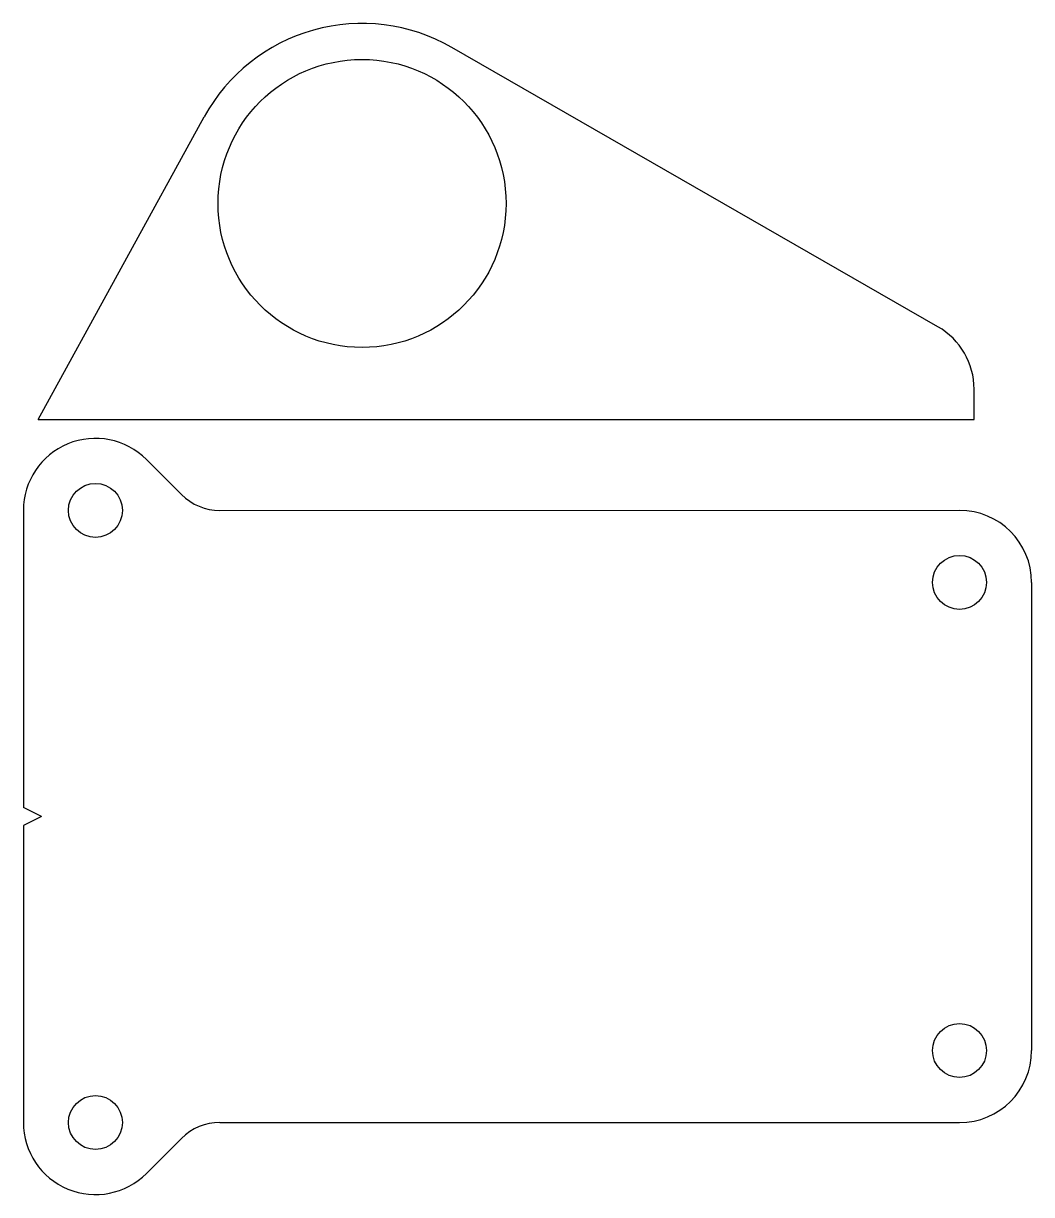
# Model space of a CAD drawing. Extents: x 259.03 to 266.03, y 188.41 to 196.54.
import ezdxf

# ---------------------------------------------------------------- set-up
doc = ezdxf.new("R2010")
doc.units = 0
doc.header["$MEASUREMENT"] = 0
doc.layers.add('CUT', color=7, linetype='CONTINUOUS')

msp = doc.modelspace()

# ---------------------------------------------------------------- linework, layer by layer
at = {"layer": 'CUT', "color": 7, "linetype": 'CONTINUOUS', "ltscale": 12}
for p, q in [((265.3765, 194.4328), (262.0001, 196.3725)), ((259.1275, 193.7887), (260.2818, 195.8904)), ((265.6275, 193.7887), (265.6275, 193.9993)), ((259.1275, 193.7887), (265.6275, 193.7887)), ((259.8801, 193.5115), (260.1242, 193.2675)), ((259.0261, 193.1576), (259.0261, 191.0951)), ((260.3893, 193.1576), (265.5263, 193.1581)), ((266.0267, 192.6576), (266.0267, 189.4076)), ((259.1511, 191.0326), (259.0261, 191.0951)), ((259.1511, 191.0326), (259.0261, 190.9701)), ((259.0261, 190.9701), (259.0261, 188.9076)), ((260.3893, 188.9076), (265.5263, 188.9072)), ((259.8801, 188.5538), (260.1242, 188.7978))]:
    msp.add_line(p, q, dxfattribs=at)
for centre, radius in [((261.3775, 195.2887), 1), ((259.5263, 193.1576), 0.1875), ((265.5263, 192.6576), 0.1875), ((265.5263, 189.4076), 0.1875), ((259.5263, 188.9076), 0.1875)]:
    msp.add_circle(centre, radius, dxfattribs=at)
for centre, radius, start, end in [((261.3775, 195.2887), 1.25, 60.12296, 151.22247), ((265.1275, 193.9993), 0.5, 0, 60.12296), ((259.5263, 193.1576), 0.5001, 45, 180), ((260.3893, 193.5326), 0.375, 225, 270), ((265.5263, 192.6576), 0.5004, 0, 90), ((265.5263, 189.4076), 0.5004, 270, 360), ((259.5263, 188.9076), 0.5001, 180, 315), ((260.3893, 188.5326), 0.375, 90, 135)]:
    msp.add_arc(centre, radius, start, end, dxfattribs=at)

doc.saveas('drawing.dxf')
